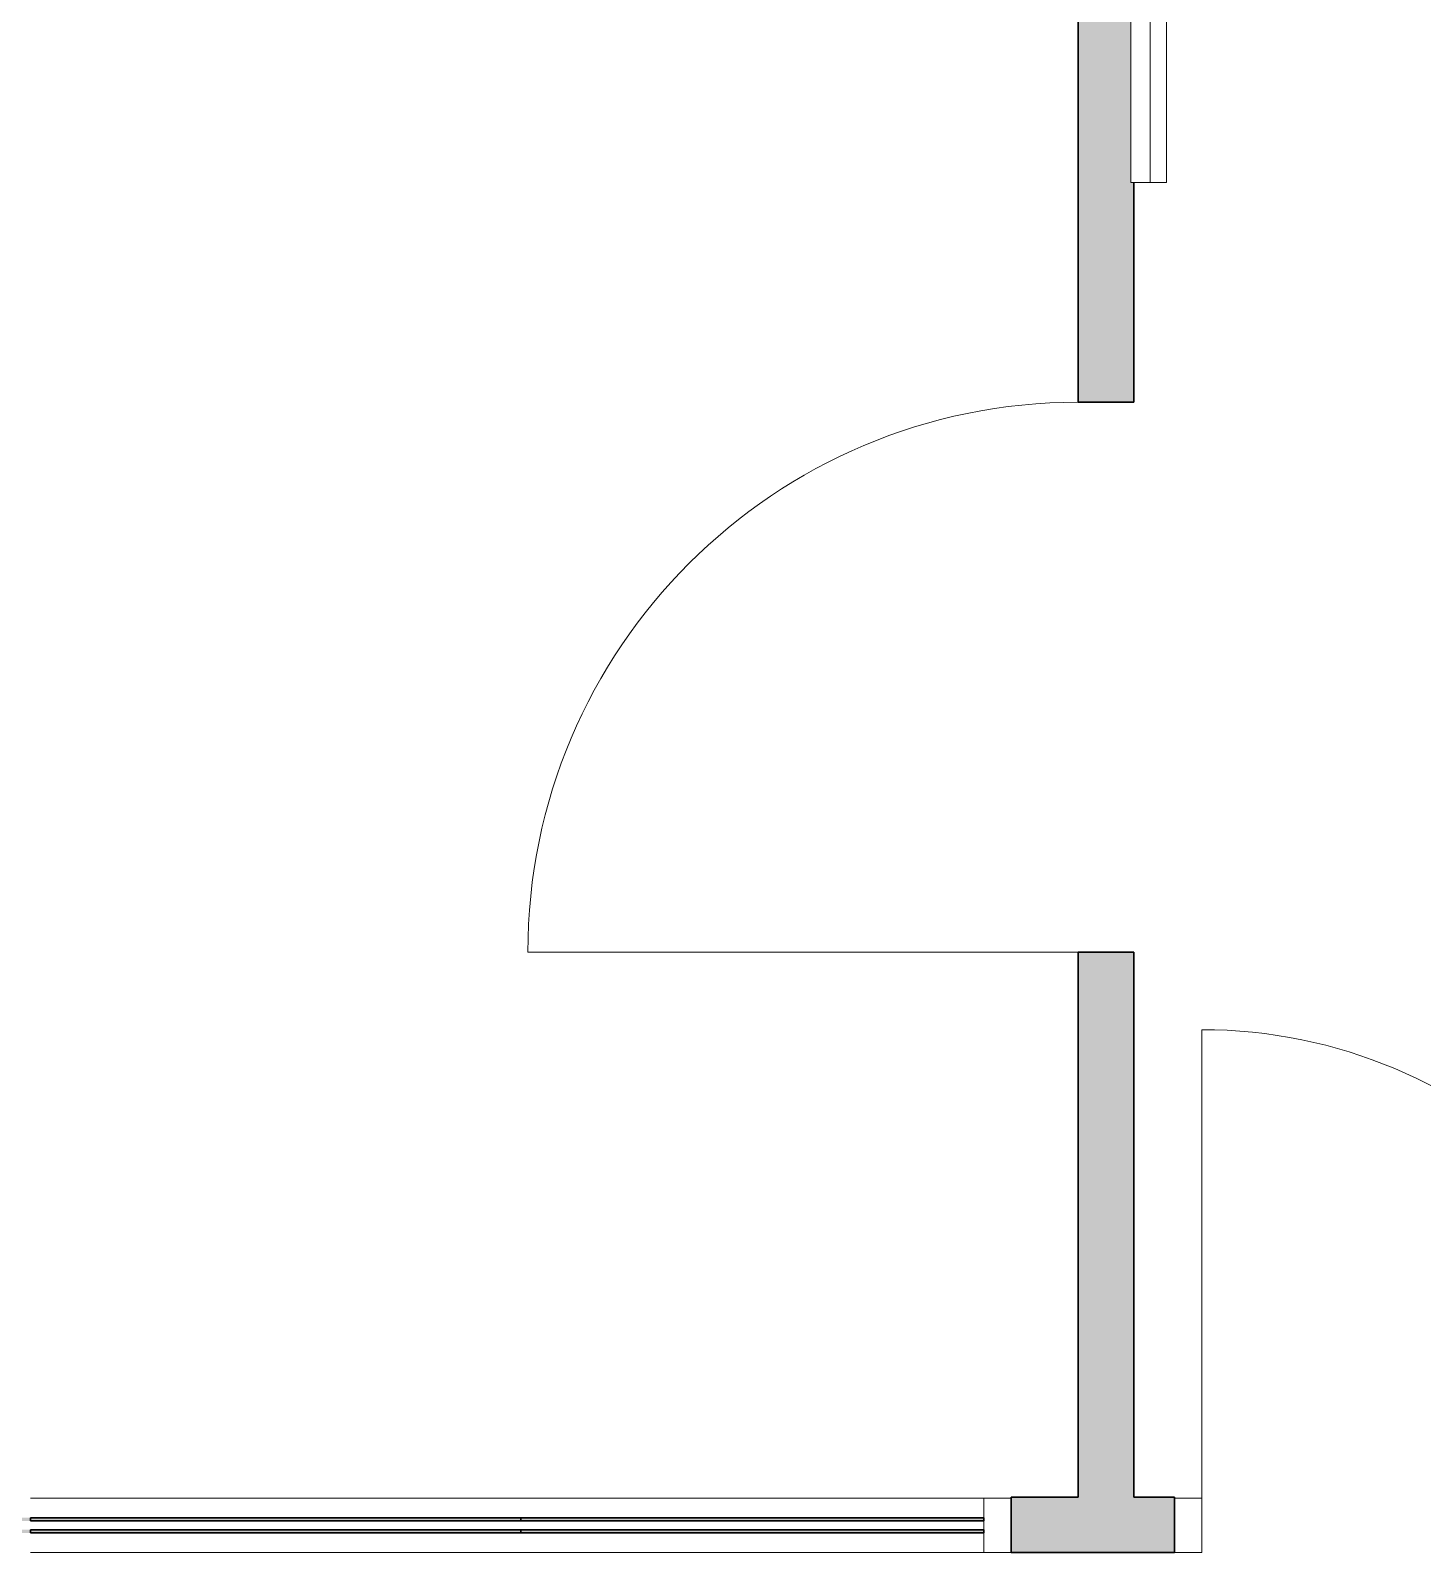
# Model space of a CAD drawing. Header units: millimetres. Extents: x 79795 to 317870, y -36033 to 97293.
# Drawn here: x 187351 to 189906, y 28407 to 31202 of the extents above; entities that cross this region are included whole.
import ezdxf

# ---------------------------------------------------------------- set-up
doc = ezdxf.new("R2010")
doc.units = ezdxf.units.MM
doc.header["$MEASUREMENT"] = 0
for name, color, linetype, lineweight in [('CSM-STL-XX-ZZ-M3-A-XXXX-00001_detached _19_04_21__rvt-1-Level 4$0$A-DOOR', 4, 'CONTINUOUS', 9), ('CSM-STL-XX-ZZ-M3-A-XXXX-00001_detached _19_04_21__rvt-1-Level 4$0$A-GLAZ-CURT', 7, 'CONTINUOUS', 9), ('CSM-STL-XX-ZZ-M3-A-XXXX-00001_detached _19_04_21__rvt-1-Level 4$0$A-GLAZ-CWMG', 7, 'CONTINUOUS', 9), ('CSM-STL-XX-ZZ-M3-A-XXXX-00001_detached _19_04_21__rvt-1-Level 4$0$A-WALL-PATT', 7, 'CONTINUOUS', 9), ('CSM-STL-XX-ZZ-M3-A-XXXX-00001_detached _19_04_21__rvt-1-Level 4$0$I-FURN', 8, 'CONTINUOUS', 9), ('CSM-STL-XX-ZZ-M3-A-XXXX-00001_detached _19_04_21__rvt-1-Level 4$0$I-WALL', 7, 'CONTINUOUS', 9)]:
    doc.layers.add(name, color=color, linetype=linetype, lineweight=lineweight)

msp = doc.modelspace()

# ---------------------------------------------------------------- hatches: boundary and pattern name
at = {"layer": 'CSM-STL-XX-ZZ-M3-A-XXXX-00001_detached _19_04_21__rvt-1-Level 4$0$A-GLAZ-CURT'}
h = msp.add_hatch(color=256, dxfattribs=at)
h.paths.add_polyline_path([(187350.8, 28443.3), (187350.8, 28449.3), (186450.8, 28449.3), (186450.8, 28443.3)], flags=0)
h.paths.add_polyline_path([(187350.8, 28465.3), (187350.8, 28471.3), (186450.8, 28471.3), (186450.8, 28465.3)], flags=0)
h = msp.add_hatch(color=256, dxfattribs=at)
h.paths.add_polyline_path([(188250.8, 28443.3), (188250.8, 28449.3), (187350.8, 28449.3), (187350.8, 28443.3)], flags=0)
h.paths.add_polyline_path([(188250.8, 28465.3), (188250.8, 28471.3), (187350.8, 28471.3), (187350.8, 28465.3)], flags=0)
h = msp.add_hatch(color=256, dxfattribs=at)
h.paths.add_polyline_path([(189100.8, 28443.3), (189100.8, 28449.3), (188250.8, 28449.3), (188250.8, 28443.3), (189084, 28443.3)], flags=0)
h.paths.add_polyline_path([(189100.8, 28465.3), (189100.8, 28471.3), (188250.8, 28471.3), (188250.8, 28465.3), (189084, 28465.3)], flags=0)
at = {"layer": 'CSM-STL-XX-ZZ-M3-A-XXXX-00001_detached _19_04_21__rvt-1-Level 4$0$A-WALL-PATT'}
h = msp.add_hatch(color=256, dxfattribs=at)
h.paths.add_polyline_path([(189375.8, 28509.3), (189375.8, 29509.3), (189273.8, 29509.3), (189273.8, 28509.3)], flags=0)
h.paths.add_polyline_path([(189273.8, 30519.3), (189375.8, 30519.3), (189375.8, 30922.7), (189370.8, 30922.7), (189370.8, 33322.7), (189375.8, 33322.7), (189375.8, 33830.3), (189273.8, 33830.3), (189273.8, 30532)], flags=0)
h = msp.add_hatch(color=256, dxfattribs=at)
h.paths.add_polyline_path([(201848.8, 28407.3), (201848.8, 28509.3), (201764.8, 28509.3), (201764.8, 28407.3), (201846.8, 28407.3)], flags=0)
h.paths.add_polyline_path([(198250.8, 28407.3), (198450.8, 28407.3), (198450.8, 28509.3), (198250.8, 28509.3)], flags=0)
h.paths.add_polyline_path([(195450.8, 28407.3), (195450.8, 28509.3), (195150.8, 28509.3), (195150.8, 28407.3)], flags=0)
h.paths.add_polyline_path([(192150.8, 28407.3), (192450.8, 28407.3), (192450.8, 28509.3), (192150.8, 28509.3)], flags=0)
h.paths.add_polyline_path([(189450.8, 28407.3), (189450.8, 28509.3), (189150.8, 28509.3), (189150.8, 28407.3)], flags=0)
h.paths.add_polyline_path([(185802.8, 28407.3), (185884.8, 28407.3), (185884.8, 28509.3), (185800.8, 28509.3), (185800.8, 28407.3)], flags=0)

# ---------------------------------------------------------------- linework, layer by layer
at = {"layer": 'CSM-STL-XX-ZZ-M3-A-XXXX-00001_detached _19_04_21__rvt-1-Level 4$0$A-DOOR'}
msp.add_line((189273.8, 29509.3), (188263.8, 29509.3), dxfattribs=at)
at = {"layer": 'CSM-STL-XX-ZZ-M3-A-XXXX-00001_detached _19_04_21__rvt-1-Level 4$0$A-DOOR', "lineweight": 20}
msp.add_line((189500.8, 28457.3), (189500.8, 29367.3), dxfattribs=at)
at = {"layer": 'CSM-STL-XX-ZZ-M3-A-XXXX-00001_detached _19_04_21__rvt-1-Level 4$0$A-DOOR'}
for centre, radius, start, end in [((189273.8, 29509.3), 1010, 90, 180), ((189500.8, 28457.3), 910, 0, 90)]:
    msp.add_arc(centre, radius, start, end, dxfattribs=at)
at = {"layer": 'CSM-STL-XX-ZZ-M3-A-XXXX-00001_detached _19_04_21__rvt-1-Level 4$0$A-GLAZ-CURT', "lineweight": 30}
for p, q in [((188250.8, 28471.3), (187350.8, 28471.3)), ((187350.8, 28471.3), (187350.8, 28465.3)), ((187350.8, 28465.3), (188250.8, 28465.3)), ((188250.8, 28449.3), (187350.8, 28449.3)), ((187350.8, 28449.3), (187350.8, 28443.3)), ((189100.8, 28471.3), (188250.8, 28471.3)), ((188250.8, 28471.3), (188250.8, 28465.3)), ((188250.8, 28465.3), (188250.8, 28471.3)), ((188250.8, 28465.3), (189100.8, 28465.3)), ((189100.8, 28449.3), (188250.8, 28449.3)), ((188250.8, 28449.3), (188250.8, 28443.3)), ((188250.8, 28443.3), (188250.8, 28449.3)), ((189100.8, 28465.3), (189100.8, 28471.3)), ((189100.8, 28443.3), (189100.8, 28449.3)), ((187350.8, 28443.3), (188250.8, 28443.3)), ((188250.8, 28443.3), (189100.8, 28443.3))]:
    msp.add_line(p, q, dxfattribs=at)
at = {"layer": 'CSM-STL-XX-ZZ-M3-A-XXXX-00001_detached _19_04_21__rvt-1-Level 4$0$A-GLAZ-CWMG'}
for p, q in [((187350.8, 28507.3), (188250.8, 28507.3)), ((188250.8, 28507.3), (189100.8, 28507.3)), ((187350.8, 28407.3), (188250.8, 28407.3)), ((188250.8, 28407.3), (189100.8, 28407.3))]:
    msp.add_line(p, q, dxfattribs=at)
at = {"layer": 'CSM-STL-XX-ZZ-M3-A-XXXX-00001_detached _19_04_21__rvt-1-Level 4$0$A-GLAZ-CWMG', "lineweight": 20}
for p, q in [((189150.8, 28507.3), (189100.8, 28507.3)), ((189100.8, 28507.3), (189100.8, 28407.3)), ((189150.8, 28407.3), (189150.8, 28507.3)), ((189500.8, 28507.3), (189450.8, 28507.3)), ((189450.8, 28507.3), (189450.8, 28407.3)), ((189500.8, 28407.3), (189500.8, 28507.3)), ((189100.8, 28407.3), (189150.8, 28407.3)), ((189450.8, 28407.3), (189500.8, 28407.3))]:
    msp.add_line(p, q, dxfattribs=at)
at = {"layer": 'CSM-STL-XX-ZZ-M3-A-XXXX-00001_detached _19_04_21__rvt-1-Level 4$0$I-FURN'}
for p, q in [((189370.8, 33322.7), (189370.8, 30922.7)), ((189405.8, 30922.7), (189405.8, 33322.7)), ((189405.8, 30922.7), (189405.8, 33322.7)), ((189435.8, 33322.7), (189435.8, 30922.7)), ((189370.8, 30922.7), (189405.8, 30922.7)), ((189435.8, 30922.7), (189405.8, 30922.7))]:
    msp.add_line(p, q, dxfattribs=at)
at = {"layer": 'CSM-STL-XX-ZZ-M3-A-XXXX-00001_detached _19_04_21__rvt-1-Level 4$0$I-WALL', "lineweight": 30}
for p, q in [((189273.8, 33830.3), (189273.8, 30519.3)), ((189375.8, 30519.3), (189375.8, 30922.7)), ((189273.8, 30519.3), (189375.8, 30519.3)), ((189273.8, 29509.3), (189273.8, 28509.3)), ((189375.8, 29509.3), (189273.8, 29509.3)), ((189375.8, 28509.3), (189375.8, 29509.3)), ((189273.8, 28509.3), (189150.8, 28509.3)), ((189150.8, 28509.3), (189150.8, 28407.3)), ((189450.8, 28509.3), (189375.8, 28509.3)), ((189450.8, 28407.3), (189450.8, 28509.3)), ((189150.8, 28407.3), (189450.8, 28407.3))]:
    msp.add_line(p, q, dxfattribs=at)

doc.saveas('drawing.dxf')
